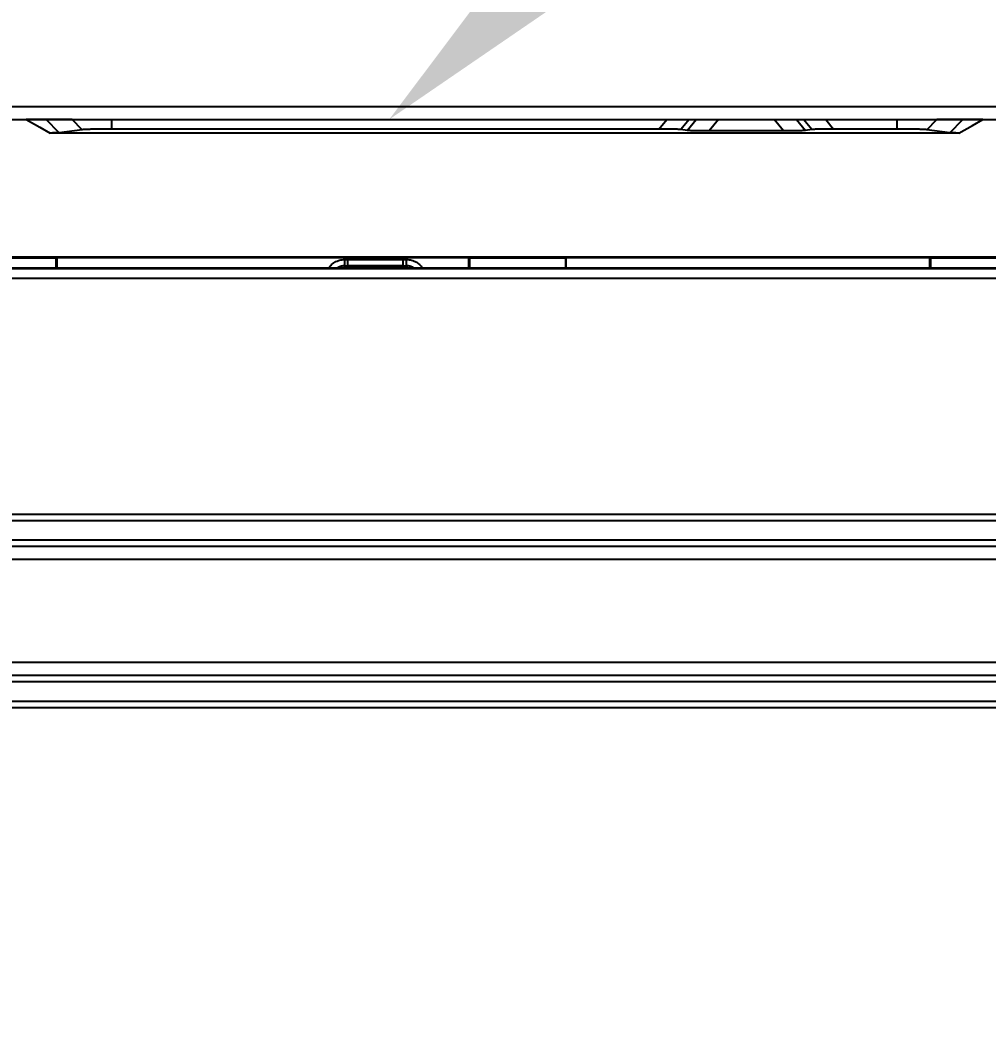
# Model space of a CAD drawing. Header units: millimetres. Extents: x 9226 to 36041, y 16031 to 21779.
# Drawn here: x 30635.1 to 30785.2, y 19639.3 to 19794.4 of the extents above; entities that cross this region are included whole.
import ezdxf
from ezdxf import colors
from ezdxf.entities.mleader import LeaderData, LeaderLine
from ezdxf.math import Vec2, Vec3

# ---------------------------------------------------------------- set-up
doc = ezdxf.new("R2010")
doc.units = ezdxf.units.MM
doc.layers.add('02___PRT_ALL_AXES', color=7, linetype='Continuous')
doc.styles.add('OSMS', font='verdana.ttf')
doc.styles.get("Standard").update_dxf_attribs({"font": 'arial.ttf'})
doc.dimstyles.new('ISO-200', dxfattribs={"dimtxt": 100, "dimasz": 60, "dimexe": 1.25, "dimexo": 5, "dimgap": 5, "dimtad": 1, "dimtoh": 1, "dimdec": 1, "dimdsep": 46, "dimtxsty": 'Standard', "dimcen": 2.5, "dimadec": 0, "dimazin": 0, "dimtfac": 1, "dimtdec": 1, "dimtmove": 0, "dimatfit": 3, "dimfxl": 1, "dimarcsym": 0})

# ---------------------------------------------------------------- blocks, each defined once
blk = doc.blocks.new('G$C9B8E3940')
at = {"color": 7, "linetype": 'Continuous', "lineweight": 25}
for p, q in [((148.87, 382.17), (150.79, 382.17)), ((155.9, 380.11), (153.89, 382.17)), ((157.93, 382.17), (153.89, 382.17)), ((159.48, 380.57), (157.93, 382.17)), ((164.07, 380.67), (164.07, 382.17)), ((164.07, 382.17), (250.16, 382.17)), ((248.95, 380.67), (250.16, 382.17)), ((253.62, 382.17), (252.35, 380.6)), ((253.33, 380.46), (254.71, 382.17)), ((253.62, 382.17), (254.71, 382.17)), ((258.17, 382.17), (256.73, 380.38)), ((258.17, 382.17), (266.83, 382.17)), ((268.27, 380.38), (266.83, 382.17)), ((270.29, 382.17), (271.67, 380.46)), ((270.29, 382.17), (271.38, 382.17)), ((272.65, 380.6), (271.38, 382.17)), ((274.84, 382.17), (276.05, 380.67)), ((274.84, 382.17), (285.93, 382.17)), ((285.93, 380.67), (285.93, 382.17)), ((290.52, 380.57), (292.07, 382.17)), ((296.11, 382.17), (292.07, 382.17)), ((294.1, 380.11), (296.11, 382.17)), ((299.21, 382.17), (300.79, 382.17)), ((295.47, 380.06), (154.53, 380.06)), ((159.48, 380.57), (155.9, 380.11)), ((248.95, 380.67), (164.07, 380.67)), ((253.33, 380.46), (252.35, 380.6)), ((268.27, 380.38), (256.73, 380.38)), ((272.65, 380.6), (271.67, 380.46)), ((285.93, 380.67), (276.05, 380.67)), ((294.1, 380.11), (290.52, 380.57)), ((84, 360.87), (516, 360.87)), ((155.43, 360.63), (144.57, 360.63)), ((155.43, 360.63), (155.52, 360.72)), ((155.43, 359.08), (155.43, 360.63)), ((219.48, 360.72), (155.52, 360.72)), ((155.52, 360.72), (155.52, 359.08)), ((200.21, 359.47), (200.21, 360.45)), ((200.71, 360.45), (209.29, 360.45)), ((200.71, 359.47), (200.71, 360.45)), ((209.29, 359.47), (209.29, 360.45)), ((209.79, 359.47), (209.79, 360.45)), ((219.48, 360.72), (219.57, 360.63)), ((219.48, 359.08), (219.48, 360.72)), ((234.43, 360.63), (219.57, 360.63)), ((219.57, 360.63), (219.57, 359.08)), ((234.43, 360.63), (234.52, 360.72)), ((234.43, 360.63), (234.43, 359.08)), ((290.98, 360.72), (234.52, 360.72)), ((234.52, 360.72), (234.52, 359.08)), ((290.98, 360.72), (291.07, 360.63)), ((290.98, 359.08), (290.98, 360.72)), ((308.93, 360.63), (291.07, 360.63)), ((291.07, 360.63), (291.07, 359.08)), ((516, 359), (84, 359)), ((200, 359.08), (111.5, 359.08)), ((200.17, 359.17), (200, 359.08)), ((209.83, 359.17), (200.17, 359.17)), ((200.18, 359.37), (209.82, 359.37)), ((209.29, 359.47), (200.71, 359.47)), ((210, 359.08), (209.83, 359.17)), ((390, 359.08), (210, 359.08)), ((516, 357.51), (84, 357.51))]:
    blk.add_line(p, q, dxfattribs=at)
at = {"color": 7, "linetype": 'Continuous', "lineweight": 25, "flags": 128}
for points in [[(150.79, 382.17), (152.88, 380.99), (154.53, 380.06)], [(295.47, 380.06), (297.57, 381.24), (299.21, 382.17)]]:
    blk.add_lwpolyline(points, dxfattribs=at)
at = {"color": 7, "linetype": 'Continuous', "lineweight": 25}
for centre, radius, start, end in [((200.71, 477.45), 117, 269.7555, 269.9983), ((209.29, 477.45), 117, 270.0017, 270.2445), ((200.71, 477.45), 117.98, 269.7555, 269.9983), ((209.29, 477.45), 117.98, 270.0017, 270.2445)]:
    blk.add_arc(centre, radius, start, end, dxfattribs=at)
for points, knots in [([(153.89, 382.17), (153.86, 382.17), (153.78, 382.16), (153.62, 382.16), (153.56, 382.16), (153.42, 382.16), (153.34, 382.16), (152.96, 382.16), (152.07, 382.16), (151.28, 382.17), (150.79, 382.17)], [0, 0, 0, 0, 0.125, 0.125, 0.1875, 0.1875, 0.25, 0.25, 0.5, 1, 1, 1, 1]), ([(157.93, 382.17), (157.95, 382.17), (157.98, 382.17), (158.05, 382.17), (158.12, 382.17), (158.2, 382.17), (158.29, 382.17), (158.39, 382.17), (158.5, 382.17), (158.61, 382.17), (158.88, 382.17), (159.35, 382.17), (160.12, 382.17), (161.01, 382.17), (161.78, 382.17), (162.39, 382.17), (162.8, 382.17), (163.22, 382.17), (163.64, 382.17), (163.92, 382.17), (164.07, 382.17)], [0, 0, 0, 0, 0.027944, 0.05576, 0.083487, 0.111164, 0.138829, 0.166524, 0.194286, 0.222154, 0.250168, 0.375048, 0.500025, 0.624821, 0.749815, 0.800056, 0.849966, 0.899774, 0.94971, 1, 1, 1, 1]), ([(250.16, 382.17), (250.59, 382.17), (251, 382.17), (251.77, 382.17), (252.12, 382.17), (252.73, 382.17), (252.98, 382.17), (253.38, 382.17), (253.53, 382.17), (253.62, 382.17)], [0, 0, 0, 0, 0.25, 0.25, 0.5, 0.5, 0.75, 0.75, 1, 1, 1, 1]), ([(254.71, 382.17), (254.8, 382.17), (254.95, 382.17), (255.35, 382.17), (255.61, 382.17), (256.21, 382.17), (256.56, 382.17), (257.33, 382.17), (257.74, 382.17), (258.17, 382.17)], [0, 0, 0, 0, 0.25, 0.25, 0.5, 0.5, 0.75, 0.75, 1, 1, 1, 1]), ([(266.83, 382.17), (267.26, 382.17), (267.67, 382.17), (268.44, 382.17), (268.79, 382.17), (269.39, 382.17), (269.65, 382.17), (270.05, 382.17), (270.2, 382.17), (270.29, 382.17)], [0, 0, 0, 0, 0.25, 0.25, 0.5, 0.5, 0.75, 0.75, 1, 1, 1, 1]), ([(271.38, 382.17), (271.47, 382.17), (271.62, 382.17), (272.02, 382.17), (272.28, 382.17), (272.88, 382.17), (273.23, 382.17), (274, 382.17), (274.41, 382.17), (274.84, 382.17)], [0, 0, 0, 0, 0.25, 0.25, 0.5, 0.5, 0.75, 0.75, 1, 1, 1, 1]), ([(285.93, 382.17), (286.01, 382.17), (286.17, 382.17), (286.41, 382.17), (286.64, 382.17), (286.87, 382.17), (287.1, 382.17), (287.33, 382.17), (287.56, 382.17), (287.79, 382.17), (288.27, 382.17), (288.99, 382.17), (289.88, 382.17), (290.65, 382.17), (291.16, 382.17), (291.48, 382.17), (291.67, 382.17), (291.83, 382.17), (291.97, 382.17), (292.04, 382.17), (292.07, 382.17)], [0, 0, 0, 0, 0.027956, 0.055781, 0.083514, 0.111194, 0.138859, 0.166549, 0.194304, 0.222161, 0.250161, 0.375032, 0.500008, 0.624842, 0.749841, 0.800085, 0.849995, 0.899798, 0.949723, 1, 1, 1, 1]), ([(299.21, 382.17), (298.89, 382.17), (298.27, 382.17), (297.49, 382.17), (296.87, 382.17), (296.5, 382.17), (296.33, 382.17), (296.26, 382.16), (296.21, 382.16), (296.18, 382.17), (296.14, 382.17), (296.12, 382.17), (296.11, 382.17)], [0, 0, 0, 0, 0.289629, 0.546849, 0.69149, 0.839411, 0.868678, 0.897795, 0.916239, 0.948597, 0.965761, 1, 1, 1, 1]), ([(155.9, 380.11), (155.89, 380.11), (155.86, 380.11), (155.81, 380.1), (155.75, 380.1), (155.68, 380.09), (155.6, 380.09), (155.51, 380.08), (155.39, 380.08), (155.23, 380.07), (155.02, 380.07), (154.79, 380.06), (154.62, 380.06), (154.53, 380.06)], [0, 0, 0, 0, 0.070627, 0.141117, 0.211685, 0.28254, 0.353893, 0.425947, 0.498903, 0.626368, 0.751621, 0.875781, 1, 1, 1, 1]), ([(164.07, 380.67), (164, 380.67), (163.87, 380.67), (163.67, 380.67), (163.47, 380.67), (163.27, 380.67), (163.07, 380.67), (162.88, 380.67), (162.69, 380.67), (162.3, 380.66), (161.75, 380.66), (161.09, 380.64), (160.52, 380.63), (160.12, 380.61), (159.87, 380.6), (159.7, 380.59), (159.57, 380.58), (159.51, 380.58), (159.48, 380.57)], [0, 0, 0, 0, 0.031364, 0.062594, 0.093748, 0.124885, 0.156063, 0.187341, 0.218775, 0.250423, 0.37549, 0.5002, 0.624668, 0.749756, 0.812662, 0.875029, 0.93732, 1, 1, 1, 1]), ([(252.35, 380.6), (252.27, 380.61), (252.13, 380.62), (251.74, 380.64), (251.49, 380.64), (250.9, 380.66), (250.55, 380.66), (249.79, 380.67), (249.38, 380.67), (248.95, 380.67)], [0, 0, 0, 0, 0.25, 0.25, 0.5, 0.5, 0.75, 0.75, 1, 1, 1, 1]), ([(256.73, 380.38), (256.3, 380.38), (255.89, 380.39), (255.13, 380.39), (254.78, 380.4), (254.19, 380.41), (253.94, 380.42), (253.55, 380.44), (253.41, 380.45), (253.33, 380.46)], [0, 0, 0, 0, 0.25, 0.25, 0.5, 0.5, 0.75, 0.75, 1, 1, 1, 1]), ([(271.67, 380.46), (271.59, 380.45), (271.45, 380.44), (271.07, 380.42), (270.82, 380.41), (270.22, 380.4), (269.87, 380.39), (269.11, 380.39), (268.7, 380.38), (268.27, 380.38)], [0, 0, 0, 0, 0.25, 0.25, 0.5, 0.5, 0.75, 0.75, 1, 1, 1, 1]), ([(276.05, 380.67), (275.62, 380.67), (275.21, 380.67), (274.45, 380.66), (274.1, 380.66), (273.51, 380.64), (273.26, 380.64), (272.87, 380.62), (272.74, 380.61), (272.65, 380.6)], [0, 0, 0, 0, 0.25, 0.25, 0.5, 0.5, 0.75, 0.75, 1, 1, 1, 1]), ([(290.52, 380.57), (290.5, 380.57), (290.47, 380.58), (290.42, 380.58), (290.36, 380.59), (290.29, 380.59), (290.22, 380.6), (290.13, 380.6), (290.04, 380.61), (289.84, 380.62), (289.48, 380.63), (288.91, 380.64), (288.25, 380.66), (287.64, 380.66), (287.12, 380.67), (286.73, 380.67), (286.34, 380.67), (286.07, 380.67), (285.93, 380.67)], [0, 0, 0, 0, 0.031369, 0.062604, 0.093761, 0.124899, 0.156076, 0.187351, 0.218781, 0.250423, 0.37549, 0.500202, 0.624684, 0.74977, 0.812676, 0.87504, 0.937326, 1, 1, 1, 1]), ([(295.47, 380.06), (295.42, 380.06), (295.32, 380.06), (295.19, 380.06), (295.05, 380.06), (294.93, 380.07), (294.81, 380.07), (294.69, 380.08), (294.56, 380.08), (294.42, 380.09), (294.28, 380.09), (294.17, 380.1), (294.12, 380.11), (294.1, 380.11)], [0, 0, 0, 0, 0.070759, 0.141336, 0.211942, 0.282789, 0.354086, 0.426038, 0.498844, 0.626087, 0.751275, 0.87553, 1, 1, 1, 1]), ([(197.72, 359.08), (197.82, 359.23), (198.06, 359.61), (198.66, 360.05), (199.4, 360.39), (199.94, 360.43), (200.21, 360.45)], [0, 0, 0, 0, 0.182887, 0.455405, 0.727774, 1, 1, 1, 1]), ([(209.79, 360.45), (210.06, 360.43), (210.6, 360.39), (211.34, 360.05), (211.94, 359.61), (212.18, 359.23), (212.28, 359.08)], [0, 0, 0, 0, 0.271754, 0.544288, 0.816675, 1, 1, 1, 1]), ([(200.21, 359.47), (200.03, 359.46), (199.67, 359.43), (199.27, 359.27), (199.09, 359.11), (199.05, 359.08)], [0, 0, 0, 0, 0.427831, 0.868315, 1, 1, 1, 1]), ([(200.17, 359.17), (200.18, 359.17), (200.18, 359.18), (200.18, 359.23), (200.18, 359.3), (200.18, 359.34), (200.18, 359.37)], [0, 0, 0, 0, 0.270751, 0.562569, 0.789516, 1, 1, 1, 1]), ([(210.95, 359.08), (210.91, 359.11), (210.73, 359.27), (210.33, 359.43), (209.97, 359.46), (209.79, 359.47)], [0, 0, 0, 0, 0.1297989, 0.5709458, 1, 1, 1, 1]), ([(209.82, 359.37), (209.82, 359.34), (209.82, 359.28), (209.82, 359.21), (209.82, 359.17), (209.83, 359.17), (209.83, 359.17)], [0, 0, 0, 0, 0.270436, 0.562125, 0.789277, 1, 1, 1, 1])]:
    blk.add_open_spline(points, degree=3, knots=knots, dxfattribs=at)
blk = doc.blocks.new('*U247')
blk.add_blockref('G$C9B8E3940', (-300, -217.42))
blk = doc.blocks.new('*U255')
blk.add_blockref('*U247', (600, 1350))
blk = doc.blocks.new('*D278')
at = {"color": 0, "lineweight": -2, "transparency": 16777216}
for p, q in [((29885.25, 19783.98), (29885.25, 20204.53)), ((32885.25, 19783.98), (32885.25, 20204.53)), ((29945.25, 20203.28), (32825.25, 20203.28))]:
    blk.add_line(p, q, dxfattribs=at)
at = {"color": 0, "transparency": 16777216}
for points in [[(29945.25, 20213.28), (29945.25, 20193.28), (29885.25, 20203.28)], [(32825.25, 20213.28), (32825.25, 20193.28), (32885.25, 20203.28)]]:
    blk.add_solid(points, dxfattribs=at)
at = {"layer": 'Defpoints', "color": 0, "transparency": 16777216}
for p in [(32885.25, 20203.28), (29885.25, 19778.98), (32885.25, 19778.98)]:
    blk.add_point(p, dxfattribs=at)
at = {"color": 0, "lineweight": -3, "transparency": 16777216, "insert": (31385.25, 20273.01), "char_height": 100, "attachment_point": 5}
blk.add_mtext('3000mm [9\'-10 1/8"]', dxfattribs=at)
blk = doc.blocks.new('*D279')
at = {"color": 0, "lineweight": -2, "transparency": 16777216}
for p, q in [((29883.25, 19785.98), (29883.25, 20460.14)), ((32887.25, 19785.98), (32887.25, 20460.14)), ((29943.25, 20458.89), (32827.25, 20458.89))]:
    blk.add_line(p, q, dxfattribs=at)
at = {"color": 0, "transparency": 16777216}
for points in [[(29943.25, 20468.89), (29943.25, 20448.89), (29883.25, 20458.89)], [(32827.25, 20468.89), (32827.25, 20448.89), (32887.25, 20458.89)]]:
    blk.add_solid(points, dxfattribs=at)
at = {"layer": 'Defpoints', "color": 0, "transparency": 16777216}
for p in [(32887.25, 20458.89), (29883.25, 19780.98), (32887.25, 19780.98)]:
    blk.add_point(p, dxfattribs=at)
at = {"color": 0, "lineweight": -3, "transparency": 16777216, "insert": (31385.25, 20528.62), "char_height": 100, "attachment_point": 5}
blk.add_mtext('3004mm [9\'-10 1/4"]', dxfattribs=at)
blk = doc.blocks.new('yrhf')
at = {"color": 114, "linetype": 'Continuous', "true_color": 0x139b48}
for p, q in [((3093.18, 3458.33), (2566.18, 3458.33)), ((3093.18, 3453.33), (2566.18, 3453.33)), ((3093.18, 3451.33), (2566.18, 3451.33)), ((3093.18, 3435.33), (2566.18, 3435.33)), ((3093.18, 3433.33), (2566.18, 3433.33)), ((3093.18, 3428.33), (2566.18, 3428.33))]:
    blk.add_line(p, q, dxfattribs=at)
at = {"layer": '02___PRT_ALL_AXES', "color": 114, "linetype": 'Continuous', "true_color": 0x139b48}
for p, q in [((3089.21, 3457.33), (2570.15, 3457.33)), ((3089.21, 3454.33), (2570.15, 3454.33)), ((3089.21, 3432.33), (2570.15, 3432.33)), ((3089.21, 3429.33), (2570.15, 3429.33))]:
    blk.add_line(p, q, dxfattribs=at)
blk = doc.blocks.new('*U265')
blk.add_blockref('yrhf', (-2808.68, -3356.33))
blk = doc.blocks.new('*U266')
at = {"color": 0, "linetype": 'ByBlock', "lineweight": -2, "transparency": 16777216}
blk.add_blockref('*U265', (600, 0), dxfattribs=at)

msp = doc.modelspace()

# ---------------------------------------------------------------- linework, layer by layer
at = {"color": 30, "true_color": 0xf26722}
for points in [[(29883.25, 19780.984), (32887.25, 19780.984), (32887.25, 18089.484), (29883.25, 18089.484)], [(29885.25, 19778.984), (32885.25, 19778.984), (32885.25, 18091.484), (29885.25, 18091.484)]]:
    msp.add_lwpolyline(points, close=True, dxfattribs=at)

# ---------------------------------------------------------------- block references
msp.add_blockref('*U266', (30164.25, 19615.734))
at = {"lineweight": -3}
msp.add_blockref('*U255', (30185.25, 18264.233), dxfattribs=at)

# ---------------------------------------------------------------- dimensions: what is measured, and where the dimension line sits
dim = msp.add_linear_dim(base=(32887.25, 20458.888), p1=(29883.25, 19780.984), p2=(32887.25, 19780.984), dimstyle='ISO-200', override={"dimpost": 'mm'}, dxfattribs=at)
dim.commit()
dim.dimension.update_dxf_attribs({"geometry": '*D279', "text_midpoint": (31385.25, 20458.888), "dimtype": 160})
dim = msp.add_linear_dim(base=(32885.25, 20203.276), p1=(29885.25, 19778.984), p2=(32885.25, 19778.984), dimstyle='ISO-200', override={"dimpost": 'mm'}, dxfattribs=at)
dim.commit()
dim.dimension.update_dxf_attribs({"geometry": '*D278', "text_midpoint": (31385.25, 20273.01)})

# ---------------------------------------------------------------- leaders
at = {"color": 30, "lineweight": -3, "true_color": 0xf26722}
ml = msp.add_multileader_mtext('Standard', dxfattribs=at)
ml.set_content('{\\C30;\\c2254834;Trim Kit(Reference size only) }', color=4, style='OSMS')
ml.set_leader_properties()
ml.build(insert=Vec2(0, 0))
ml.multileader.update_dxf_attribs({"dogleg_length": 3, "arrow_head_size": 30.48})
ctx = ml.context
ctx.base_point, ctx.char_height, ctx.arrow_head_size, ctx.landing_gap_size, ctx.plane_origin = Vec3(31305.801, 19952.488), 60, 30.48, 11.43, Vec3(30668.659, 19862.396)
notes = []
notes.append((ctx, [(1, (1, 1, 0), (30873.675, 19952.488), (1, 0), 432.126, [(0, [(30692.363, 19778.984)], 0, [])])]))
ctx.mtext.insert, ctx.mtext.width, ctx.mtext.defined_height, ctx.mtext.flow_direction = Vec3(31317.231, 19990.789), 3181.4201, 605.077, 5
for ctx, leaders in notes:
    for number, flags, end, landing, length, lines in leaders:
        leader = LeaderData()
        leader.index, (leader.has_last_leader_line, leader.has_dogleg_vector, leader.attachment_direction) = number, flags
        leader.last_leader_point, leader.dogleg_vector, leader.dogleg_length = Vec3(end), Vec3(landing), length
        for number, points, colour, breaks in lines:
            line = LeaderLine()
            line.index, line.vertices, line.color, line.breaks = number, Vec3.list(points), colors.encode_raw_color(colour), breaks
            leader.lines.append(line)
        ctx.leaders.append(leader)

doc.saveas('drawing.dxf')
